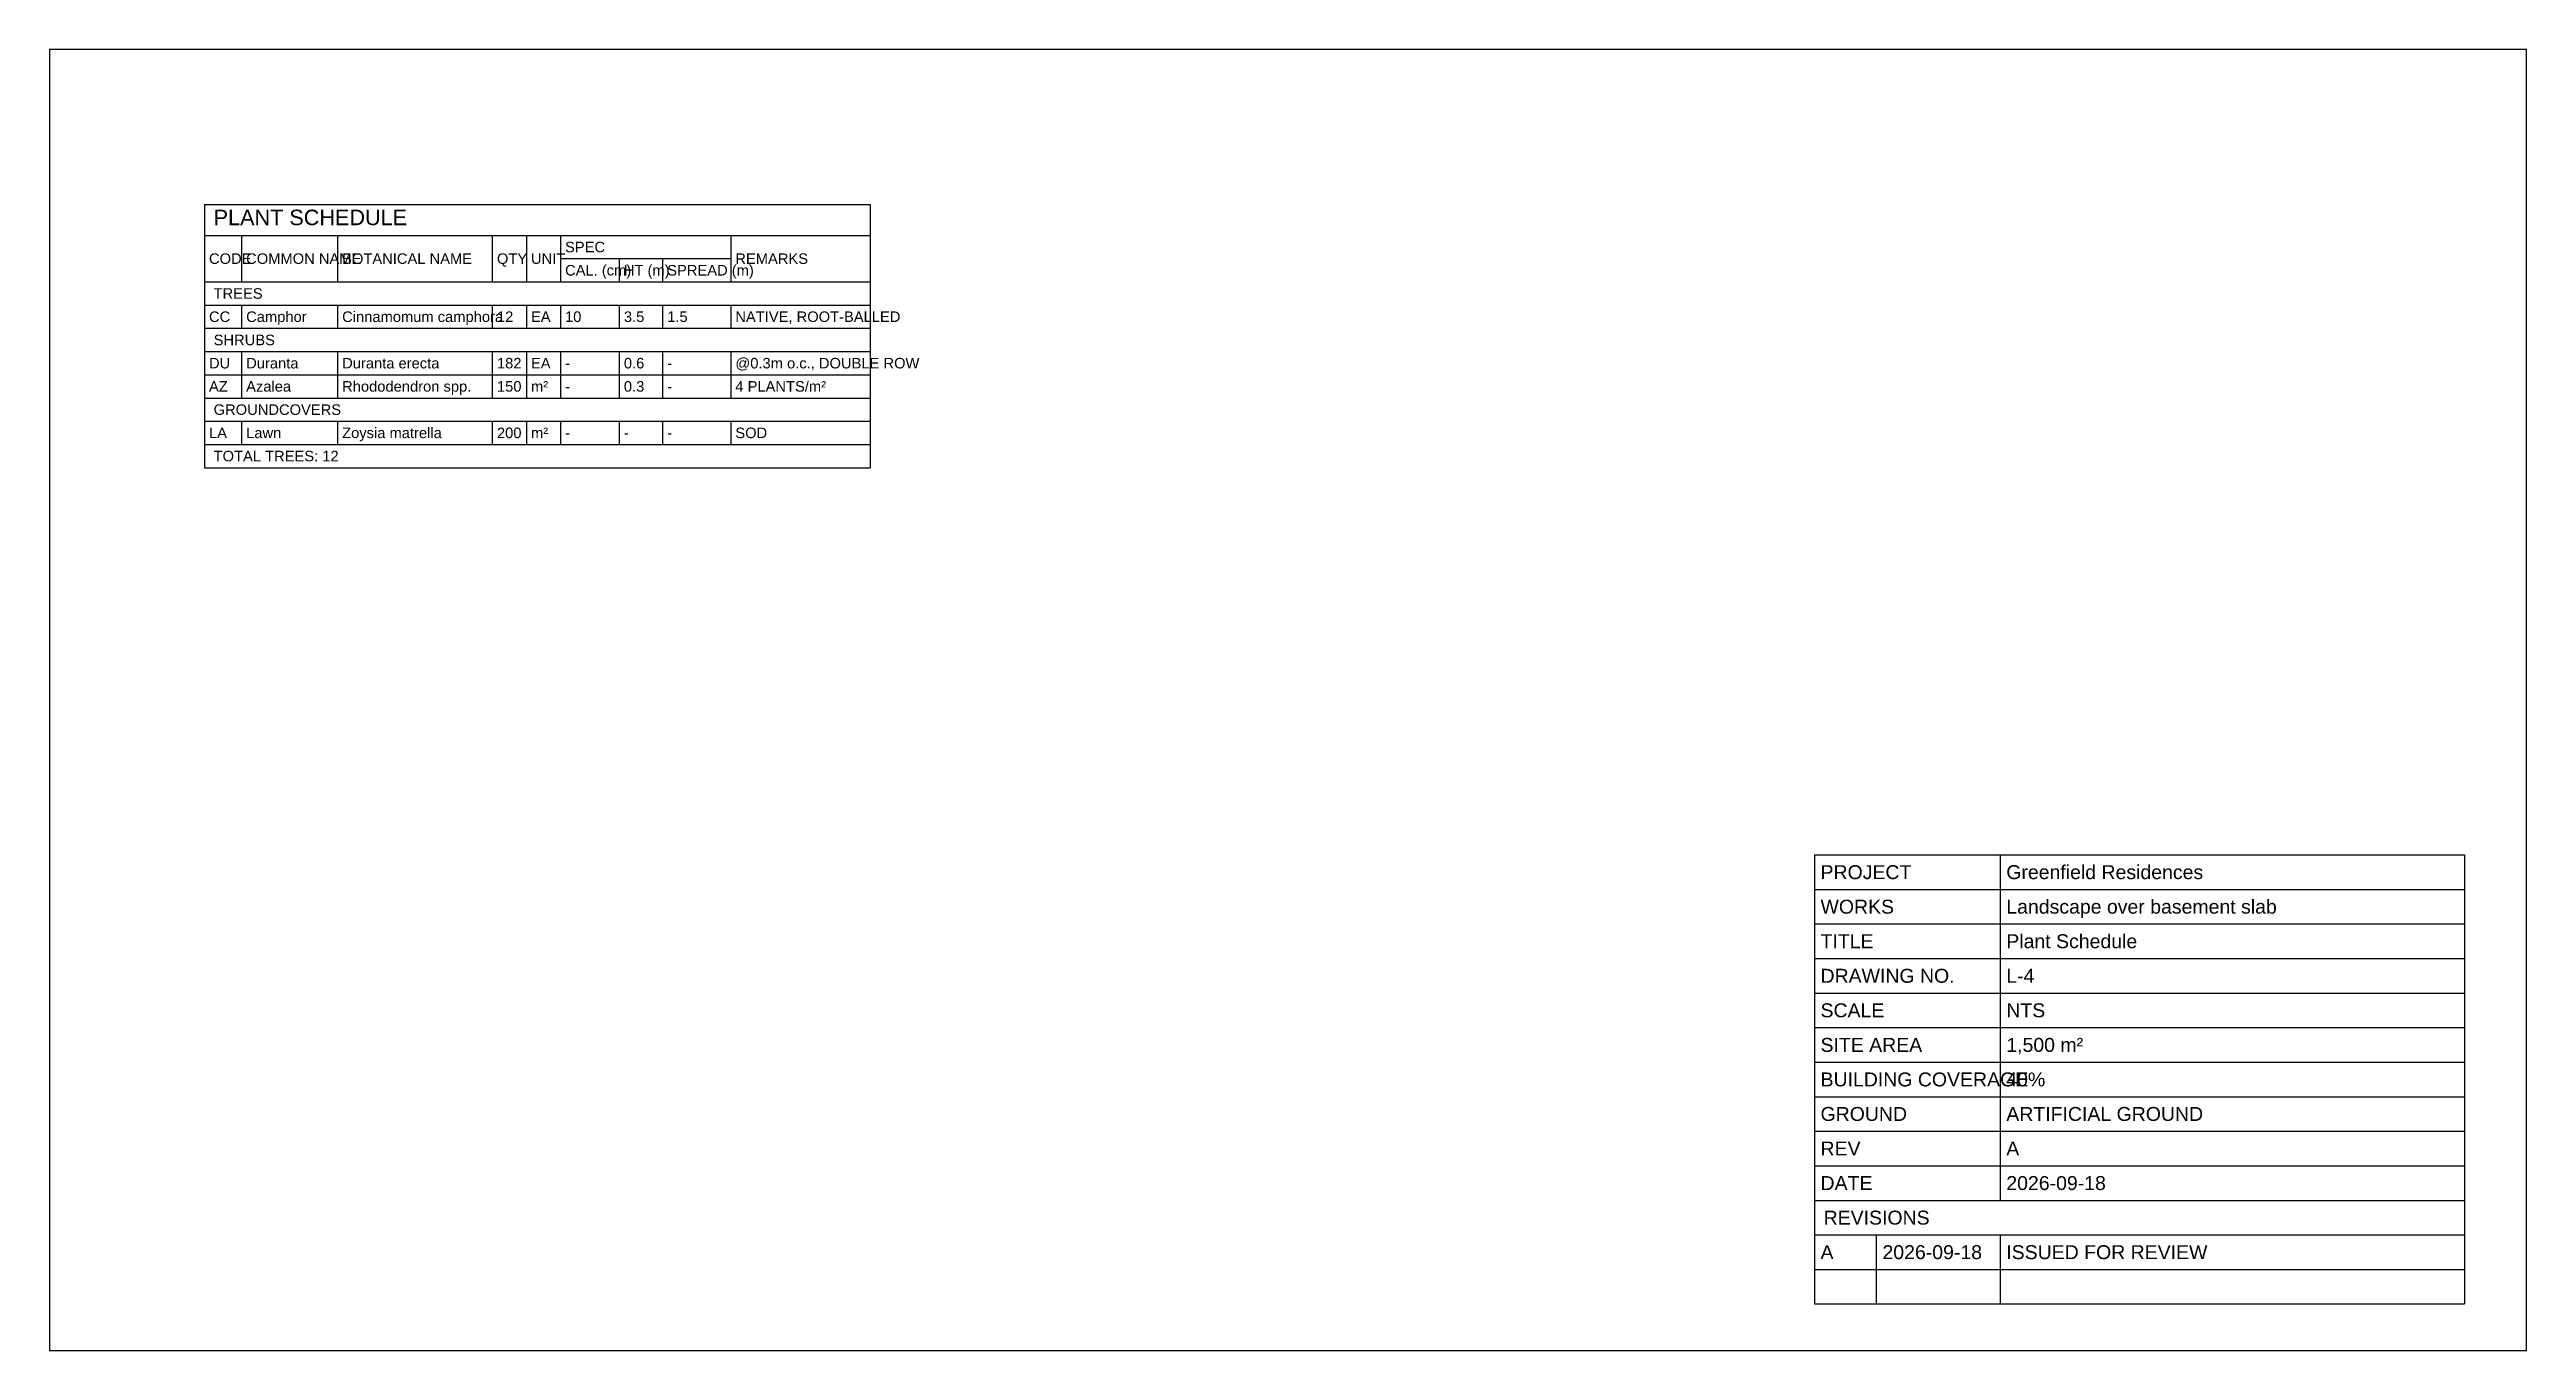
# Model space of a CAD drawing. Header units: metres. Extents: x -3 to 77, y -9 to 33.
import ezdxf

# ---------------------------------------------------------------- set-up
doc = ezdxf.new("R2010")
doc.units = ezdxf.units.M
doc.layers.add('FRAME', color=7, linetype='Continuous')
doc.layers.add('TEXT', color=7, linetype='Continuous')
doc.styles.add('LABELS', font='arial.ttf')

msp = doc.modelspace()

# ---------------------------------------------------------------- linework, layer by layer
at = {"layer": 'FRAME'}
for p, q in [((54, 7), (75, 7)), ((54, 7), (54, 5.885)), ((60, 7), (60, 5.885)), ((75, 7), (75, 5.885)), ((54, 5.885), (75, 5.885)), ((54, 5.885), (54, 4.769)), ((60, 5.885), (60, 4.769)), ((75, 5.885), (75, 4.769)), ((54, 4.769), (75, 4.769)), ((54, 4.769), (54, 3.654)), ((60, 4.769), (60, 3.654)), ((75, 4.769), (75, 3.654)), ((54, 3.654), (75, 3.654)), ((54, 3.654), (54, 2.538)), ((60, 3.654), (60, 2.538)), ((75, 3.654), (75, 2.538)), ((54, 2.538), (75, 2.538)), ((54, 2.538), (54, 1.423)), ((60, 2.538), (60, 1.423)), ((75, 2.538), (75, 1.423)), ((54, 1.423), (75, 1.423)), ((54, 1.423), (54, 0.308)), ((60, 1.423), (60, 0.308)), ((75, 1.423), (75, 0.308)), ((54, 0.308), (75, 0.308)), ((54, 0.308), (54, -0.808)), ((60, 0.308), (60, -0.808)), ((75, 0.308), (75, -0.808)), ((54, -0.808), (75, -0.808)), ((54, -0.808), (54, -1.923)), ((60, -0.808), (60, -1.923)), ((75, -0.808), (75, -1.923)), ((54, -1.923), (75, -1.923)), ((54, -1.923), (54, -3.038)), ((60, -1.923), (60, -3.038)), ((75, -1.923), (75, -3.038)), ((54, -3.038), (75, -3.038)), ((54, -3.038), (54, -4.154)), ((60, -3.038), (60, -4.154)), ((75, -3.038), (75, -4.154)), ((54, -4.154), (75, -4.154)), ((54, -4.154), (75, -4.154)), ((54, -4.154), (54, -5.269)), ((75, -4.154), (75, -5.269)), ((54, -5.269), (75, -5.269)), ((54, -5.269), (54, -6.385)), ((56, -5.269), (56, -6.385)), ((60, -5.269), (60, -6.385)), ((75, -5.269), (75, -6.385)), ((54, -6.385), (75, -6.385)), ((54, -6.385), (54, -7.5)), ((56, -6.385), (56, -7.5)), ((60, -6.385), (60, -7.5)), ((75, -6.385), (75, -7.5)), ((54, -7.5), (75, -7.5))]:
    msp.add_line(p, q, dxfattribs=at)
msp.add_lwpolyline([(-3, -9), (77, -9), (77, 33), (-3, 33)], close=True, dxfattribs=at)
at = {"layer": 'TEXT'}
for p, q in [((2, 28), (2, 19.5)), ((2, 28), (23.5, 28)), ((23.5, 28), (23.5, 19.5)), ((2, 27), (23.5, 27)), ((3.2, 27), (3.2, 25.5)), ((6.3, 27), (6.3, 25.5)), ((11.3, 27), (11.3, 25.5)), ((12.4, 27), (12.4, 25.5)), ((13.5, 27), (13.5, 25.5)), ((19, 27), (19, 25.5)), ((13.5, 26.25), (19, 26.25)), ((15.4, 26.25), (15.4, 25.5)), ((16.8, 26.25), (16.8, 25.5)), ((2, 25.5), (23.5, 25.5)), ((2, 24.75), (23.5, 24.75)), ((2, 24), (23.5, 24)), ((3.2, 24.75), (3.2, 24)), ((6.3, 24.75), (6.3, 24)), ((11.3, 24.75), (11.3, 24)), ((12.4, 24.75), (12.4, 24)), ((13.5, 24.75), (13.5, 24)), ((15.4, 24.75), (15.4, 24)), ((16.8, 24.75), (16.8, 24)), ((19, 24.75), (19, 24)), ((2, 23.25), (23.5, 23.25)), ((3.2, 23.25), (3.2, 22.5)), ((6.3, 23.25), (6.3, 22.5)), ((11.3, 23.25), (11.3, 22.5)), ((12.4, 23.25), (12.4, 22.5)), ((13.5, 23.25), (13.5, 22.5)), ((15.4, 23.25), (15.4, 22.5)), ((16.8, 23.25), (16.8, 22.5)), ((19, 23.25), (19, 22.5)), ((2, 22.5), (23.5, 22.5)), ((3.2, 22.5), (3.2, 21.75)), ((6.3, 22.5), (6.3, 21.75)), ((11.3, 22.5), (11.3, 21.75)), ((12.4, 22.5), (12.4, 21.75)), ((13.5, 22.5), (13.5, 21.75)), ((15.4, 22.5), (15.4, 21.75)), ((16.8, 22.5), (16.8, 21.75)), ((19, 22.5), (19, 21.75)), ((2, 21.75), (23.5, 21.75)), ((2, 21), (23.5, 21)), ((3.2, 21), (3.2, 20.25)), ((6.3, 21), (6.3, 20.25)), ((11.3, 21), (11.3, 20.25)), ((12.4, 21), (12.4, 20.25)), ((13.5, 21), (13.5, 20.25)), ((15.4, 21), (15.4, 20.25)), ((16.8, 21), (16.8, 20.25)), ((19, 21), (19, 20.25)), ((2, 20.25), (23.5, 20.25)), ((2, 19.5), (23.5, 19.5))]:
    msp.add_line(p, q, dxfattribs=at)

# ---------------------------------------------------------------- texts
at = {"layer": 'TEXT', "style": 'LABELS'}
for s, height, p in [('PLANT SCHEDULE', 0.5, (2.3, 27.33)), ('CODE', 0.34, (2.15, 26.08)), ('COMMON NAME', 0.34, (3.35, 26.08)), ('BOTANICAL NAME', 0.34, (6.45, 26.08)), ('QTY', 0.34, (11.45, 26.08)), ('UNIT', 0.34, (12.55, 26.08)), ('SPEC', 0.34, (13.65, 26.455)), ('REMARKS', 0.34, (19.15, 26.08)), ('CAL. (cm)', 0.34, (13.65, 25.705)), ('HT (m)', 0.34, (15.55, 25.705)), ('SPREAD (m)', 0.34, (16.95, 25.705)), ('TREES', 0.34, (2.3, 24.955)), ('CC', 0.34, (2.15, 24.205)), ('Camphor', 0.34, (3.35, 24.205)), ('Cinnamomum camphora', 0.34, (6.45, 24.205)), ('12', 0.34, (11.45, 24.205)), ('EA', 0.34, (12.55, 24.205)), ('10', 0.34, (13.65, 24.205)), ('3.5', 0.34, (15.55, 24.205)), ('1.5', 0.34, (16.95, 24.205)), ('NATIVE, ROOT-BALLED', 0.34, (19.15, 24.205)), ('SHRUBS', 0.34, (2.3, 23.455)), ('DU', 0.34, (2.15, 22.705)), ('Duranta', 0.34, (3.35, 22.705)), ('Duranta erecta', 0.34, (6.45, 22.705)), ('182', 0.34, (11.45, 22.705)), ('EA', 0.34, (12.55, 22.705)), ('-', 0.34, (13.65, 22.705)), ('0.6', 0.34, (15.55, 22.705)), ('-', 0.34, (16.95, 22.705)), ('@0.3m o.c., DOUBLE ROW', 0.34, (19.15, 22.705)), ('AZ', 0.34, (2.15, 21.955)), ('Azalea', 0.34, (3.35, 21.955)), ('Rhododendron spp.', 0.34, (6.45, 21.955)), ('150', 0.34, (11.45, 21.955)), ('m²', 0.34, (12.55, 21.955)), ('-', 0.34, (13.65, 21.955)), ('0.3', 0.34, (15.55, 21.955)), ('-', 0.34, (16.95, 21.955)), ('4 PLANTS/m²', 0.34, (19.15, 21.955)), ('GROUNDCOVERS', 0.34, (2.3, 21.205)), ('Zoysia matrella', 0.34, (6.45, 20.455)), ('200', 0.34, (11.45, 20.455)), ('SOD', 0.34, (19.15, 20.455)), ('LA', 0.34, (2.15, 20.455)), ('TOTAL TREES: 12', 0.34, (2.3, 19.705)), ('Lawn', 0.34, (3.35, 20.455)), ('m²', 0.34, (12.55, 20.455)), ('-', 0.34, (13.65, 20.455)), ('-', 0.34, (15.55, 20.455)), ('-', 0.34, (16.95, 20.455)), ('PROJECT', 0.45, (54.2, 6.217)), ('Greenfield Residences', 0.45, (60.2, 6.217)), ('WORKS', 0.45, (54.2, 5.102)), ('Landscape over basement slab', 0.45, (60.2, 5.102)), ('TITLE', 0.45, (54.2, 3.987)), ('Plant Schedule', 0.45, (60.2, 3.987)), ('DRAWING NO.', 0.45, (54.2, 2.871)), ('L-4', 0.45, (60.2, 2.871)), ('SCALE', 0.45, (54.2, 1.756)), ('NTS', 0.45, (60.2, 1.756)), ('SITE AREA', 0.45, (54.2, 0.64)), ('1,500 m²', 0.45, (60.2, 0.64)), ('BUILDING COVERAGE', 0.45, (54.2, -0.475)), ('40%', 0.45, (60.2, -0.475)), ('GROUND', 0.45, (54.2, -1.59)), ('ARTIFICIAL GROUND', 0.45, (60.2, -1.59)), ('REV', 0.45, (54.2, -2.706)), ('A', 0.45, (60.2, -2.706)), ('DATE', 0.45, (54.2, -3.821)), ('2026-09-18', 0.45, (60.2, -3.821)), ('REVISIONS', 0.45, (54.3, -4.937)), ('2026-09-18', 0.45, (56.2, -6.052)), ('ISSUED FOR REVIEW', 0.45, (60.2, -6.052)), ('A', 0.45, (54.2, -6.052))]:
    msp.add_text(s, height=height, dxfattribs=at).set_placement(p)

doc.saveas('drawing.dxf')
